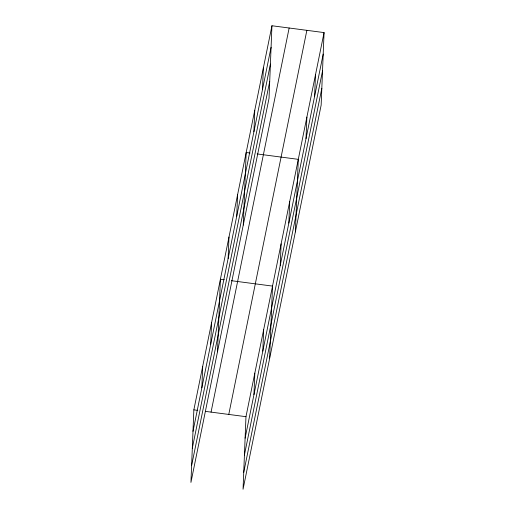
<?xml version="1.0" encoding="UTF-8"?>
<svg xmlns="http://www.w3.org/2000/svg" width="515" height="515" viewBox="0 0 515 515"><rect width="100%" height="100%" fill="white"/><g stroke="black" fill="none" stroke-linecap="round" stroke-linejoin="round"><path stroke-width="0.77" d="M271.946 25.75L193.852 409.856L190.936 482.413L269.03 98.314L271.946 25.75L324.064 32.587L321.148 105.144L243.054 489.25L245.97 416.687L324.064 32.587M201.841 387.821L202.704 366.32M210.693 344.29L211.556 322.789M217.491 351.822L220.407 279.259L224.315 279.774M228.132 258.504L228.995 237.009M236.72 216.255L237.582 194.754M243.26 225.068L246.176 152.504L250.084 153.019M253.901 131.75L254.764 110.255M262.495 89.501L263.358 67.999M253.953 394.651L254.816 373.156M262.805 351.121L263.667 329.626M269.603 358.652L272.519 286.095L231.351 280.694M280.244 265.341L281.113 243.84M288.838 223.085L289.7 201.59M295.378 231.898L298.288 159.341L257.12 153.94M306.019 138.587L306.882 117.085M314.607 96.331L315.47 74.836M192.99 431.351L271.083 47.245M192.314 448.205L270.407 64.098M191.619 465.566L269.706 81.46M211.053 412.109L289.147 28.003M228.769 414.433L306.863 30.327M245.108 438.188L323.195 54.081M244.425 455.035L322.519 70.935M243.73 472.397L321.824 88.297M193.852 409.856L197.76 410.365M205.582 411.395L245.97 416.687"/></g></svg>
